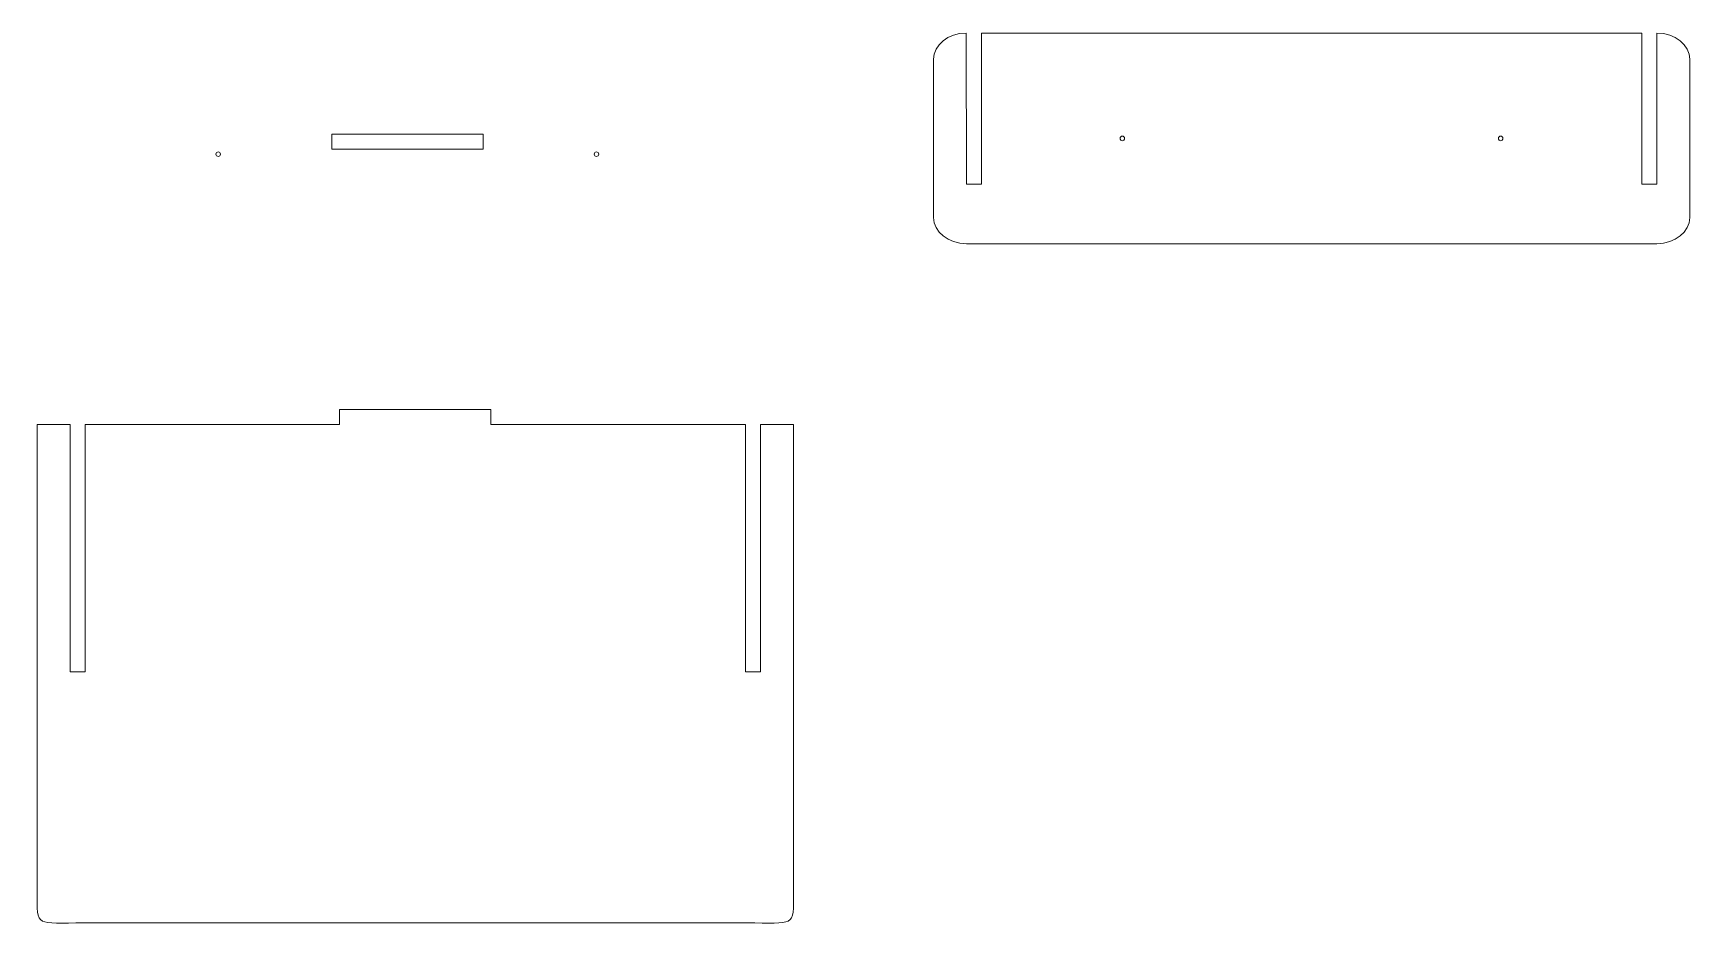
# Model space of a CAD drawing. Header units: millimetres. Extents: x -505 to 593, y -392 to 806.
# Drawn here: x -503 to 593, y -392 to 199 of the extents above; entities that cross this region are included whole.
import ezdxf

# ---------------------------------------------------------------- set-up
doc = ezdxf.new("R2010")
doc.units = ezdxf.units.MM
doc.header["$MEASUREMENT"] = 0
doc.layers.add('layer 1', color=7, linetype='Continuous')

msp = doc.modelspace()

# ---------------------------------------------------------------- linework, layer by layer
at = {"layer": 'layer 1', "color": 250, "lineweight": 9}
for points, knots in [([(114.272, 198.8209), (114.272, 198.8209), (114.3682, 98.9631), (114.3682, 98.9631), (114.3682, 98.9631), (114.3682, 98.9631), (124.3682, 98.9631), (124.3682, 98.9631), (124.3682, 98.9631), (124.3682, 98.9631), (124.2719, 198.8209), (124.2719, 198.8209), (124.2719, 198.8209), (124.2719, 198.8209), (560.763, 198.8199), (560.763, 198.8199), (560.763, 198.8199), (560.763, 198.8199), (560.763, 98.9631), (560.763, 98.9631), (560.763, 98.9631), (560.763, 98.9631), (570.7631, 98.9631), (570.7631, 98.9631), (570.7631, 98.9631), (570.7631, 98.9631), (570.7631, 198.8199), (570.7631, 198.8199), (570.7631, 198.8199), (582.7545, 198.8199), (592.5656, 191.0249), (592.5656, 181.4976), (592.5656, 181.4976), (592.5656, 181.4976), (592.5656, 76.9121), (592.5656, 76.9121), (592.5656, 76.9121), (592.5656, 67.3849), (582.7545, 59.5899), (570.7631, 59.5899), (570.7631, 59.5899), (570.7631, 59.5899), (114.3682, 59.5899), (114.3682, 59.5899), (114.3682, 59.5899), (102.3768, 59.5899), (92.5656, 67.3849), (92.5656, 76.9121), (92.5656, 76.9121), (92.5656, 76.9121), (92.5656, 181.4976), (92.5656, 181.4976), (92.5656, 181.4976), (92.5656, 191.0249), (102.2804, 198.8209), (114.272, 198.8209)], [0, 0, 0, 0, 0.0666666666666667, 0.0666666666666667, 0.0666666666666667, 0.0666666666666667, 0.1333333333333333, 0.1333333333333333, 0.1333333333333333, 0.1333333333333333, 0.2, 0.2, 0.2, 0.2, 0.2666666666666667, 0.2666666666666667, 0.2666666666666667, 0.2666666666666667, 0.3333333333333333, 0.3333333333333333, 0.3333333333333333, 0.3333333333333333, 0.4, 0.4, 0.4, 0.4, 0.4666666666666667, 0.4666666666666667, 0.4666666666666667, 0.4666666666666667, 0.5333333333333333, 0.5333333333333333, 0.5333333333333333, 0.5333333333333333, 0.6, 0.6, 0.6, 0.6, 0.6666666666666666, 0.6666666666666666, 0.6666666666666666, 0.6666666666666666, 0.7333333333333333, 0.7333333333333333, 0.7333333333333333, 0.7333333333333333, 0.8, 0.8, 0.8, 0.8, 0.8666666666666667, 0.8666666666666667, 0.8666666666666667, 0.8666666666666667, 1, 1, 1, 1]), ([(-305.1266, 132.0105), (-305.1266, 132.0105), (-205.1265, 132.0105), (-205.1265, 132.0105), (-205.1265, 132.0105), (-205.1265, 132.0105), (-205.1265, 122.0105), (-205.1265, 122.0105), (-205.1265, 122.0105), (-205.1265, 122.0105), (-305.1266, 122.0105), (-305.1266, 122.0105), (-305.1266, 122.0105), (-305.1266, 122.0105), (-305.1266, 132.0105), (-305.1266, 132.0105)], [0, 0, 0, 0, 0.2, 0.2, 0.2, 0.2, 0.4, 0.4, 0.4, 0.4, 0.6, 0.6, 0.6, 0.6, 1, 1, 1, 1]), ([(217.4693, 127.7059), (216.6411, 127.7059), (215.9694, 128.3776), (215.9694, 129.2059), (215.9694, 129.2059), (215.9694, 130.0342), (216.6411, 130.7059), (217.4693, 130.7059), (217.4693, 130.7059), (218.2976, 130.7059), (218.9693, 130.0342), (218.9693, 129.2059), (218.9693, 129.2059), (218.9693, 128.3776), (218.2976, 127.7059), (217.4693, 127.7059)], [0, 0, 0, 0, 0.2, 0.2, 0.2, 0.2, 0.4, 0.4, 0.4, 0.4, 0.6, 0.6, 0.6, 0.6, 1, 1, 1, 1]), ([(467.4694, 127.7059), (466.641, 127.7059), (465.9694, 128.3776), (465.9694, 129.2059), (465.9694, 129.2059), (465.9694, 130.0342), (466.641, 130.7059), (467.4694, 130.7059), (467.4694, 130.7059), (468.2975, 130.7059), (468.9693, 130.0342), (468.9693, 129.2059), (468.9693, 129.2059), (468.9693, 128.3776), (468.2975, 127.7059), (467.4694, 127.7059)], [0, 0, 0, 0, 0.2, 0.2, 0.2, 0.2, 0.4, 0.4, 0.4, 0.4, 0.6, 0.6, 0.6, 0.6, 1, 1, 1, 1]), ([(-380.1748, 117.2667), (-381.0031, 117.2667), (-381.6749, 117.9384), (-381.6749, 118.7667), (-381.6749, 118.7667), (-381.6749, 119.595), (-381.0031, 120.2667), (-380.1748, 120.2667), (-380.1748, 120.2667), (-379.3467, 120.2667), (-378.6748, 119.595), (-378.6748, 118.7667), (-378.6748, 118.7667), (-378.6748, 117.9384), (-379.3467, 117.2667), (-380.1748, 117.2667)], [0, 0, 0, 0, 0.2, 0.2, 0.2, 0.2, 0.4, 0.4, 0.4, 0.4, 0.6, 0.6, 0.6, 0.6, 1, 1, 1, 1]), ([(-130.1749, 117.2667), (-131.0031, 117.2667), (-131.6749, 117.9384), (-131.6749, 118.7667), (-131.6749, 118.7667), (-131.6749, 119.595), (-131.0031, 120.2667), (-130.1749, 120.2667), (-130.1749, 120.2667), (-129.3466, 120.2667), (-128.6748, 119.595), (-128.6748, 118.7667), (-128.6748, 118.7667), (-128.6748, 117.9384), (-129.3466, 117.2667), (-130.1749, 117.2667)], [0, 0, 0, 0, 0.2, 0.2, 0.2, 0.2, 0.4, 0.4, 0.4, 0.4, 0.6, 0.6, 0.6, 0.6, 1, 1, 1, 1]), ([(-499.8672, -364.0223), (-499.8672, -364.0223), (-499.8672, -61.5781), (-499.8672, -61.5781), (-499.8672, -61.5781), (-499.8672, -61.5781), (-499.9336, -60.0444), (-499.9336, -60.0444), (-499.9336, -60.0444), (-499.9336, -60.0444), (-499.8672, -60.0444), (-499.8672, -60.0444), (-499.8672, -60.0444), (-499.8672, -60.0444), (-478.1394, -60.0444), (-478.1394, -60.0444), (-478.1394, -60.0444), (-478.1394, -60.0444), (-478.1394, -223.4473), (-478.1394, -223.4473), (-478.1394, -223.4473), (-478.1394, -223.4473), (-468.1395, -223.4473), (-468.1395, -223.4473), (-468.1395, -223.4473), (-468.1395, -223.4473), (-468.1395, -60.0444), (-468.1395, -60.0444), (-468.1395, -60.0444), (-468.1395, -60.0444), (-299.9602, -60.0444), (-299.9602, -60.0444), (-299.9602, -60.0444), (-299.9602, -60.0444), (-299.9602, -50.0483), (-299.9602, -50.0483), (-299.9602, -50.0483), (-299.9602, -50.0483), (-299.8937, -50.0483), (-299.8937, -50.0483), (-299.8937, -50.0483), (-299.8937, -50.0483), (-199.9733, -50.0483), (-199.9733, -50.0483), (-199.9733, -50.0483), (-199.9733, -50.0483), (-199.907, -50.0483), (-199.907, -50.0483), (-199.907, -50.0483), (-199.907, -50.0483), (-199.907, -60.0444), (-199.907, -60.0444), (-199.907, -60.0444), (-199.907, -60.0444), (-31.6616, -60.0444), (-31.6616, -60.0444), (-31.6616, -60.0444), (-31.6616, -60.0444), (-31.6616, -223.4617), (-31.6616, -223.4617), (-31.6616, -223.4617), (-31.6616, -223.4617), (-21.6615, -223.4617), (-21.6615, -223.4617), (-21.6615, -223.4617), (-21.6615, -223.4617), (-21.6615, -60.0444), (-21.6615, -60.0444), (-21.6615, -60.0444), (-21.6615, -60.0444), (0, -60.0444), (0, -60.0444), (0, -60.0444), (0, -60.0444), (0.0664, -60.0444), (0.0664, -60.0444), (0.0664, -60.0444), (0.0664, -60.0444), (0, -61.5781), (0, -61.5781), (0, -61.5781), (0, -61.5781), (0, -364.0223), (0, -364.0223), (0, -364.0223), (0, -392.1647), (2.6536, -389.5973), (-25.5815, -389.5973), (-25.5815, -389.5973), (-100.3134, -389.5973), (-175.0468, -389.5922), (-249.7806, -389.5871), (-249.7806, -389.5871), (-249.7806, -389.5871), (-250.0867, -389.5871), (-250.0867, -389.5871), (-250.0867, -389.5871), (-324.8203, -389.5921), (-399.5536, -389.5973), (-474.2856, -389.5973), (-474.2856, -389.5973), (-502.5208, -389.5973), (-499.8672, -392.1647), (-499.8672, -364.0223)], [0, 0, 0, 0, 0.037037037037037, 0.037037037037037, 0.037037037037037, 0.037037037037037, 0.0740740740740741, 0.0740740740740741, 0.0740740740740741, 0.0740740740740741, 0.1111111111111111, 0.1111111111111111, 0.1111111111111111, 0.1111111111111111, 0.1481481481481481, 0.1481481481481481, 0.1481481481481481, 0.1481481481481481, 0.1851851851851852, 0.1851851851851852, 0.1851851851851852, 0.1851851851851852, 0.2222222222222222, 0.2222222222222222, 0.2222222222222222, 0.2222222222222222, 0.2592592592592592, 0.2592592592592592, 0.2592592592592592, 0.2592592592592592, 0.2962962962962963, 0.2962962962962963, 0.2962962962962963, 0.2962962962962963, 0.3333333333333333, 0.3333333333333333, 0.3333333333333333, 0.3333333333333333, 0.3703703703703703, 0.3703703703703703, 0.3703703703703703, 0.3703703703703703, 0.4074074074074074, 0.4074074074074074, 0.4074074074074074, 0.4074074074074074, 0.4444444444444444, 0.4444444444444444, 0.4444444444444444, 0.4444444444444444, 0.4814814814814815, 0.4814814814814815, 0.4814814814814815, 0.4814814814814815, 0.5185185185185185, 0.5185185185185185, 0.5185185185185185, 0.5185185185185185, 0.5555555555555556, 0.5555555555555556, 0.5555555555555556, 0.5555555555555556, 0.5925925925925926, 0.5925925925925926, 0.5925925925925926, 0.5925925925925926, 0.6296296296296297, 0.6296296296296297, 0.6296296296296297, 0.6296296296296297, 0.6666666666666666, 0.6666666666666666, 0.6666666666666666, 0.6666666666666666, 0.7037037037037037, 0.7037037037037037, 0.7037037037037037, 0.7037037037037037, 0.7407407407407407, 0.7407407407407407, 0.7407407407407407, 0.7407407407407407, 0.7777777777777778, 0.7777777777777778, 0.7777777777777778, 0.7777777777777778, 0.8148148148148148, 0.8148148148148148, 0.8148148148148148, 0.8148148148148148, 0.8518518518518519, 0.8518518518518519, 0.8518518518518519, 0.8518518518518519, 0.8888888888888888, 0.8888888888888888, 0.8888888888888888, 0.8888888888888888, 0.9259259259259259, 0.9259259259259259, 0.9259259259259259, 0.9259259259259259, 1, 1, 1, 1])]:
    msp.add_open_spline(points, degree=3, knots=knots, dxfattribs=at)

doc.saveas('drawing.dxf')
